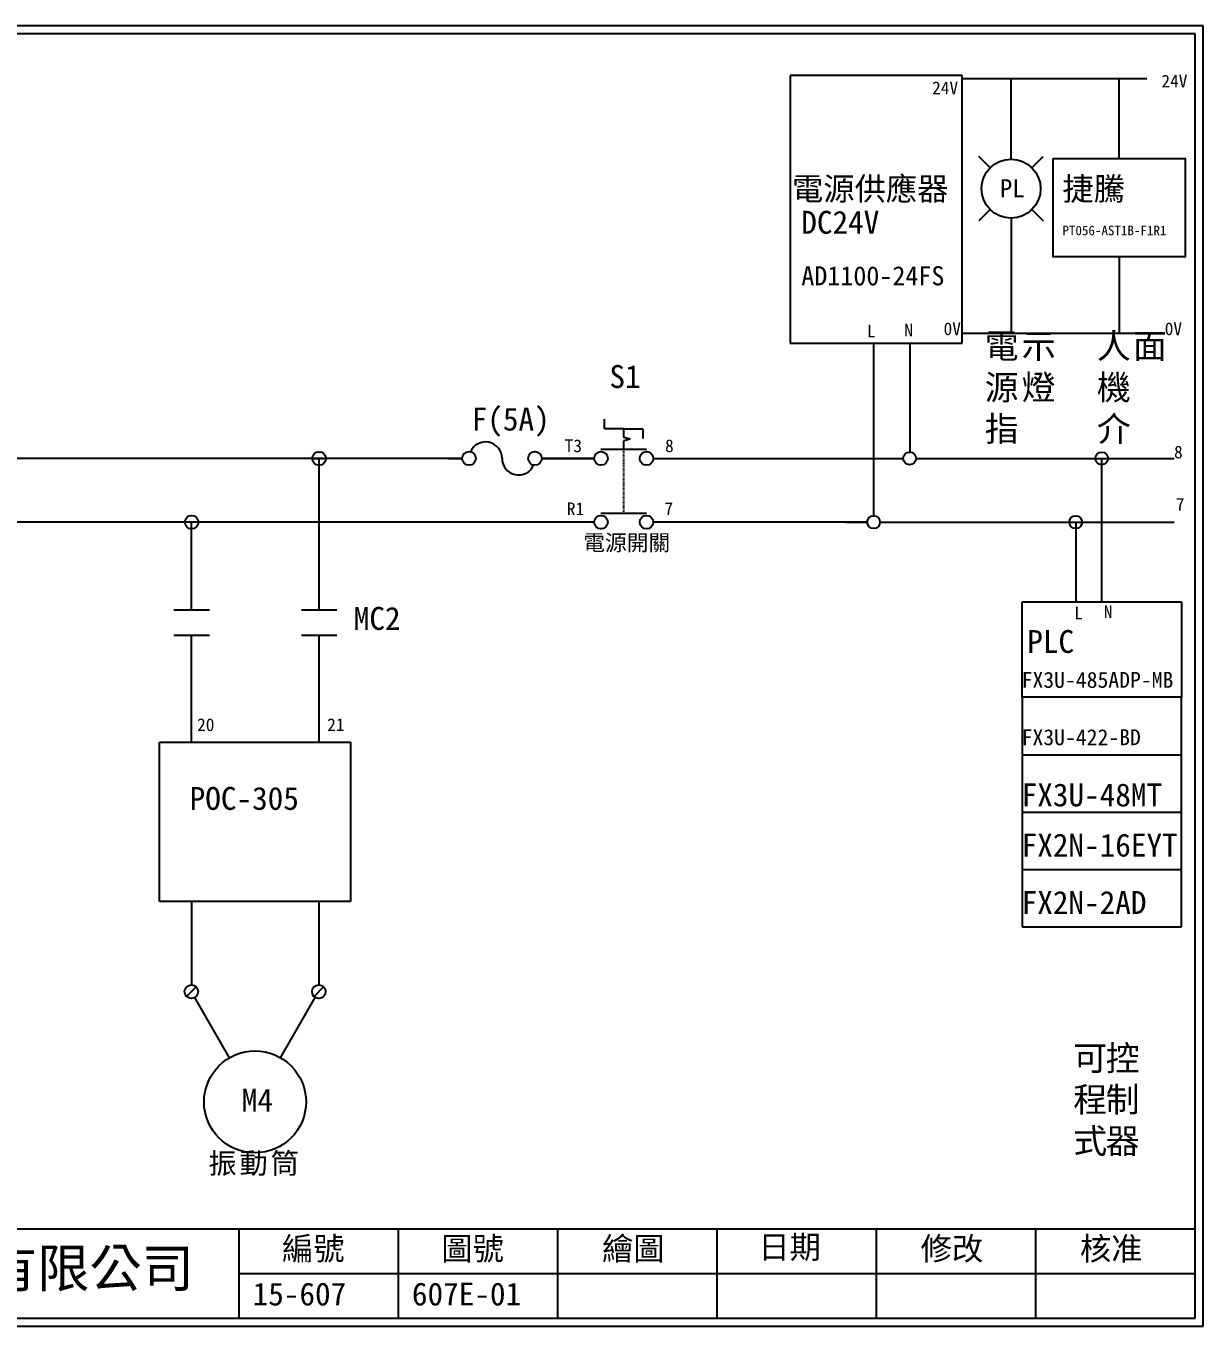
# Model space of a CAD drawing. Extents: x 10 to 297, y 3 to 207.
# Drawn here: x 112.3 to 297, y 3 to 207 of the extents above; entities that cross this region are included whole.
import ezdxf
from ezdxf.enums import TextEntityAlignment as Align

# ---------------------------------------------------------------- set-up
doc = ezdxf.new("R2010")
doc.units = 0
doc.linetypes.add('DASHED', pattern=[0.2, 0.1, -0.1])
doc.layers.get('0').update_dxf_attribs({"linetype": 'CONTINUOUS'})
for name, color, linetype in [('7', 7, 'CONTINUOUS'), ('圖框層', 7, 'CONTINUOUS'), ('標尺寸層', 3, 'CONTINUOUS')]:
    doc.layers.add(name, color=color, linetype=linetype)
doc.styles.add('CNS', font='romanc.shx', dxfattribs={"bigfont": 'chineset.shx'})
doc.styles.add('STSL', font='kaiu.ttf')
doc.styles.add('標楷體', font='kaiu.ttf')

# ---------------------------------------------------------------- blocks, each defined once
blk = doc.blocks.new('FUSE')
at = {"color": 7}
for p, q in [((0, 0), (2.14, 0)), ((14.64, 0), (16.78, 0))]:
    blk.add_line(p, q, dxfattribs=at)
for centre in [(3.21, 0), (13.56, 0)]:
    blk.add_circle(centre, 1.07)
for centre, start, end in [((5.8, 0), 0, 156.116), ((10.98, 0), 180, 336.116)]:
    blk.add_arc(centre, 2.59, start, end, dxfattribs=at)

msp = doc.modelspace()

# ---------------------------------------------------------------- linework, layer by layer
for p, q in [((259.19, 199.2), (232.19, 199.2)), ((232.19, 199.2), (232.19, 157.2)), ((259.19, 157.2), (259.19, 199.2)), ((288.16, 198.67), (259.19, 198.67)), ((266.88, 189.99), (266.88, 198.67)), ((266.88, 186.09), (266.88, 189.99)), ((263.6, 184.73), (261.83, 186.5)), ((270.16, 184.73), (271.93, 186.5)), ((263.6, 178.17), (261.83, 176.4)), ((270.16, 178.17), (271.93, 176.4)), ((266.88, 176.81), (266.88, 172.86)), ((266.88, 172.86), (266.88, 158.72)), ((232.19, 157.2), (255.19, 157.2)), ((245.3, 157.2), (245.3, 130.12)), ((250.97, 157.2), (250.97, 140.12)), ((255.19, 157.2), (259.19, 157.2)), ((288.16, 158.72), (259.19, 158.72)), ((203.1, 143.77), (203.1, 145.27)), ((206.1, 143.77), (203.1, 143.77)), ((206.1, 143.77), (209.1, 143.77)), ((209.1, 143.77), (209.1, 142.27)), ((207.1, 142.16), (206.1, 142.43)), ((207.1, 142.16), (206.1, 141.89)), ((180.75, 139.12), (42.17, 139.12)), ((193.25, 139.12), (201.46, 139.12)), ((201.46, 139.12), (193.25, 139.12)), ((195.39, 139.12), (201.46, 139.12)), ((210.74, 139.12), (249.97, 139.12)), ((251.97, 139.12), (292.46, 139.12)), ((281.11, 116.64), (281.11, 139.12)), ((194.15, 129.12), (22.17, 129.12)), ((201.46, 129.12), (115.17, 129.12)), ((244.3, 129.12), (210.74, 129.12)), ((240.88, 129.12), (244.3, 129.12)), ((246.3, 129.12), (292.46, 129.12)), ((268.61, 116.64), (293.61, 116.64)), ((268.61, 101.64), (268.61, 116.64)), ((293.61, 116.64), (293.61, 101.64)), ((293.61, 101.64), (268.61, 101.64)), ((268.61, 101.64), (268.61, 92.64)), ((293.61, 92.64), (293.61, 101.64)), ((268.61, 92.64), (293.61, 92.64)), ((268.61, 92.64), (268.61, 83.64)), ((293.61, 83.64), (293.61, 92.64)), ((268.61, 83.64), (293.61, 83.64)), ((268.61, 83.64), (268.61, 74.64)), ((293.61, 74.64), (293.61, 83.64)), ((268.61, 74.64), (293.61, 74.64)), ((268.61, 74.64), (293.61, 74.64)), ((268.61, 74.64), (268.61, 65.64)), ((293.61, 65.64), (293.61, 74.64)), ((158.25, 69.6), (158.25, 56.53)), ((268.61, 65.64), (293.61, 65.64)), ((139.01, 56.22), (137.5, 54.7)), ((159.01, 56.22), (157.5, 54.7)), ((144.24, 45.09), (138.79, 54.53)), ((152.24, 45.09), (157.7, 54.54))]:
    msp.add_line(p, q)
for centre, radius in [((266.88, 181.45), 4.64), ((158.29, 139.11), 1.07), ((250.97, 139.12), 1), ((138.29, 129.12), 1.07), ((245.3, 129.12), 1), ((138.25, 55.46), 1.07), ((158.25, 55.46), 1.07), ((148.24, 38.16), 8)]:
    msp.add_circle(centre, radius)
at = {"layer": '7'}
for p, q in [((206.1, 142.43), (206.1, 143.77)), ((206.1, 140.55), (206.1, 141.89)), ((202.53, 140.55), (209.67, 140.55)), ((202.53, 130.55), (209.67, 130.55))]:
    msp.add_line(p, q, dxfattribs=at)
at = {"layer": '7', "linetype": 'DASHED'}
msp.add_line((206.1, 130.55), (206.1, 140.55), dxfattribs=at)
at = {"layer": '7'}
for centre in [(202.53, 139.12), (209.67, 139.12), (202.53, 129.12), (209.67, 129.12)]:
    msp.add_circle(centre, 1.07, dxfattribs=at)
at = {"layer": '圖框層', "color": 7}
for p, q in [((297, 206.97), (10, 206.97)), ((297, 3), (297, 206.97)), ((295.75, 205.72), (11.25, 205.72)), ((295.75, 4.25), (295.75, 205.72)), ((11.25, 18.25), (295.75, 18.25)), ((145.75, 4.25), (145.75, 18.25)), ((170.75, 4.25), (170.75, 18.25)), ((195.75, 4.25), (195.75, 18.25)), ((220.75, 4.25), (220.75, 18.25)), ((245.75, 4.25), (245.75, 18.25)), ((270.75, 4.25), (270.75, 18.25)), ((145.75, 11.25), (295.75, 11.25)), ((11.25, 4.25), (295.75, 4.25)), ((10, 3), (297, 3))]:
    msp.add_line(p, q, dxfattribs=at)
at = {"layer": '標尺寸層', "color": 7}
for p, q in [((283.86, 186.2), (283.86, 198.67)), ((283.86, 170.76), (283.86, 158.72)), ((157.4, 139.12), (159.55, 139.12)), ((158.29, 122.8), (158.29, 139.12)), ((138.29, 119.17), (138.29, 129.12)), ((277.03, 129.15), (277.03, 116.64)), ((158.29, 115.39), (158.29, 122.8)), ((138.29, 115.39), (138.29, 119.17)), ((135.51, 115.39), (141.07, 115.39)), ((155.51, 115.39), (161.07, 115.39)), ((135.51, 111.41), (141.07, 111.41)), ((138.24, 111.41), (138.24, 94.59)), ((155.51, 111.41), (161.07, 111.41)), ((158.23, 111.41), (158.24, 94.6)), ((133.25, 69.59), (133.24, 94.59)), ((133.25, 94.59), (158.24, 94.6)), ((158.24, 94.6), (163.24, 94.6)), ((163.24, 94.6), (163.24, 69.6)), ((138.25, 69.59), (133.25, 69.59)), ((163.24, 69.6), (138.25, 69.59)), ((138.25, 69.59), (138.25, 56.53))]:
    msp.add_line(p, q, dxfattribs=at)
msp.add_lwpolyline([(273.51, 186.2), (294.21, 186.2), (294.21, 170.76), (273.51, 170.76)], close=True, dxfattribs=at)
for centre in [(281.11, 139.12), (277.03, 129.12)]:
    msp.add_circle(centre, 1, dxfattribs=at)

# ---------------------------------------------------------------- block references
at = {"color": 7}
msp.add_blockref('FUSE', (178.61, 139.12), dxfattribs=at)

# ---------------------------------------------------------------- texts
msp.add_text('PL', height=2.856, dxfattribs=at).set_placement((267.08, 181.5), align=Align.MIDDLE_CENTER)
at = {"color": 0, "insert": (148.24, 30.16), "char_height": 3.25, "width": 24.1454, "attachment_point": 2, "style": '標楷體'}
msp.add_mtext('{\\T1.1;振動筒}', dxfattribs=at)
at = {"layer": '圖框層', "color": 4, "style": 'STSL'}
for s, height, p in [('24V', 2, (254.49, 196.26)), ('24V', 2, (290.47, 197.32)), ('電源供應器', 3.6, (232.5, 179.63)), ('捷騰', 3.6, (274.94, 179.63)), ('DC24V', 3.6, (233.96, 174.37)), ('PT056-AST1B-F1R1', 1.5, (274.94, 174.14)), ('AD1100-24FS', 3, (233.97, 166.28)), ('L', 2, (244.26, 158.11)), ('N', 2, (250.12, 158.26)), ('0V', 2, (256.29, 158.46)), ('0V', 2, (290.99, 158.46)), ('S1', 3.6, (203.86, 150.17)), ('F(5A)', 3.6, (182.24, 143.49)), ('T3', 2, (196.83, 140.11)), ('8', 2, (212.58, 140.11)), ('8', 2, (292.46, 139.12)), ('7', 2, (292.73, 130.9)), ('R1', 2, (197.16, 130.22)), ('7', 2, (212.48, 130.22)), ('MC2', 3.6, (163.73, 112.22)), ('L', 2, (276.8, 113.88)), ('N', 2, (281.44, 114.06)), ('PLC', 3.6, (269.42, 108.6)), ('FX3U-485ADP-MB', 2.5, (268.54, 103.13)), ('20', 2, (139.15, 96.34)), ('21', 2, (159.56, 96.34)), ('FX3U-422-BD', 2.5, (268.54, 94.13)), ('FX3U-48MT', 3.6, (268.54, 84.53)), ('POC-305', 3.6, (137.98, 83.98)), ('FX2N-16EYT', 3.6, (268.54, 76.65)), ('FX2N-2AD', 3.6, (268.54, 67.65)), ('M4', 3.6, (146.16, 36.63)), ('編號', 3.6, (152.47, 13.34)), ('圖號', 3.6, (177.47, 13.34)), ('繪圖', 3.6, (202.69, 13.34)), ('日期', 3.6, (227.22, 13.59)), ('修改', 3.6, (252.69, 13.34)), ('核准', 3.6, (277.69, 13.34)), ('泓陞自動化科技有限公司', 6, (48.6, 9.08)), ('15-607', 3.6, (147.86, 6.22)), ('607E-01', 3.6, (172.86, 6.22))]:
    msp.add_text(s, height=height, dxfattribs=at).set_placement(p)
at = {"layer": '標尺寸層', "color": 7, "attachment_point": 1, "style": 'CNS'}
for s, insert, char_height, width in [('{\\fDFKai-SB|b0|i0|c136|p65;人機介}', (280.35, 158.72), 3.9, 4.1392), ('{\\fDFKai-SB|b0|i0|c136|p65;電\\P源指}', (262.74, 158.72), 3.9, 4.1392), ('{\\fDFKai-SB|b0|i0|c136|p65;示燈}', (268.55, 158.72), 3.9, 4.1392), ('{\\fDFKai-SB|b0|i0|c136|p65;面}', (286.01, 158.72), 3.9, 4.1392), ('{\\fDFKai-SB|b0|i0|c136|p65;電源開關}', (199.75, 127.16), 2.5, 14.0847), ('{\\fDFKai-SB|b0|i0|c136|p65;可程式}', (276.64, 46.99), 3.9, 5.4243), ('{\\fDFKai-SB|b0|i0|c136|p65;控制器}', (281.73, 46.99), 3.9, 5.4243)]:
    msp.add_mtext(s, dxfattribs=dict(at, insert=insert, char_height=char_height, width=width))

doc.saveas('drawing.dxf')
